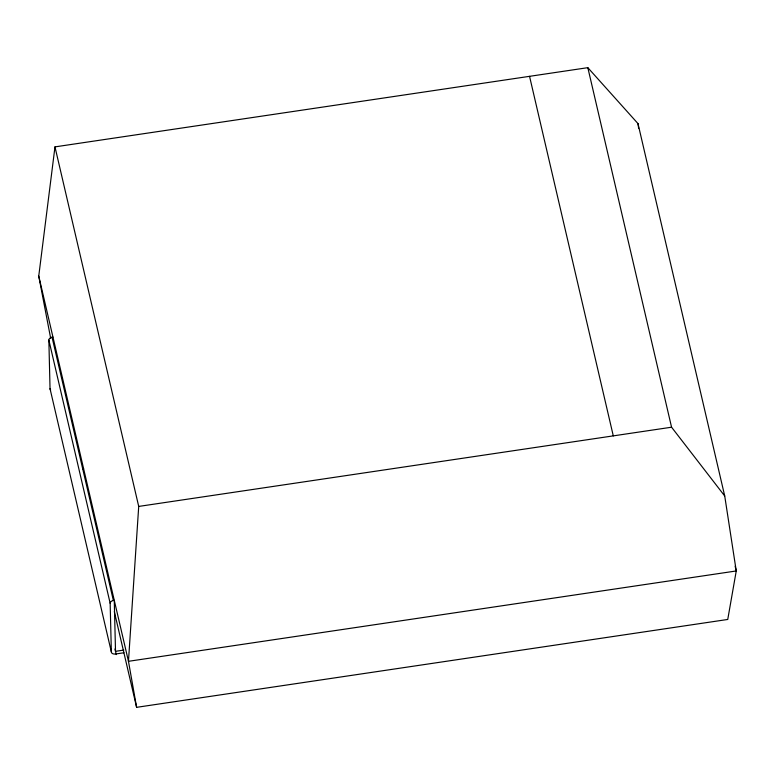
<?xml version="1.0" encoding="UTF-8"?>
<svg xmlns="http://www.w3.org/2000/svg" width="775" height="775" viewBox="0 0 775 775"><rect width="100%" height="100%" fill="white"/><g stroke="black" fill="none" stroke-linecap="round" stroke-linejoin="round"><path stroke-width="1.16" d="M54.977 146.882L138.715 506.424L128.466 661.308L136.613 707.333L727.744 619.458L736.25 570.962L724.722 495.99L637.99 123.603L587.828 67.667L54.977 146.882L38.75 276.084L50.695 338.433M123.835 650.08L115.514 651.32L114.264 600.315L113.227 600.48A3.739 2.344 -13.1 0 0 110.157 603.289L111.348 651.93A4.233 2.654 -13.1 0 0 115.572 654.003L123.903 652.763M82.712 468.836L83.613 468.701M138.715 506.424L671.567 427.209L724.722 495.99M735.155 566.263L736.25 570.962L128.466 661.308L38.75 276.084M587.828 67.667L671.567 427.209M529.548 76.328L613.287 435.87M113.363 600.451L52.051 337.212L52.952 337.077L51.915 337.241A3.739 2.344 -13.1 0 0 48.854 340.051L50.036 388.701L111.348 651.93M114.322 611.63L136.613 707.333M48.854 340.051L110.157 603.289M114.962 648.966L116.269 654.594M637.99 123.603L638.648 128.379M50.627 389.961A4.233 2.654 -13.1 0 1 50.036 388.701"/></g></svg>
